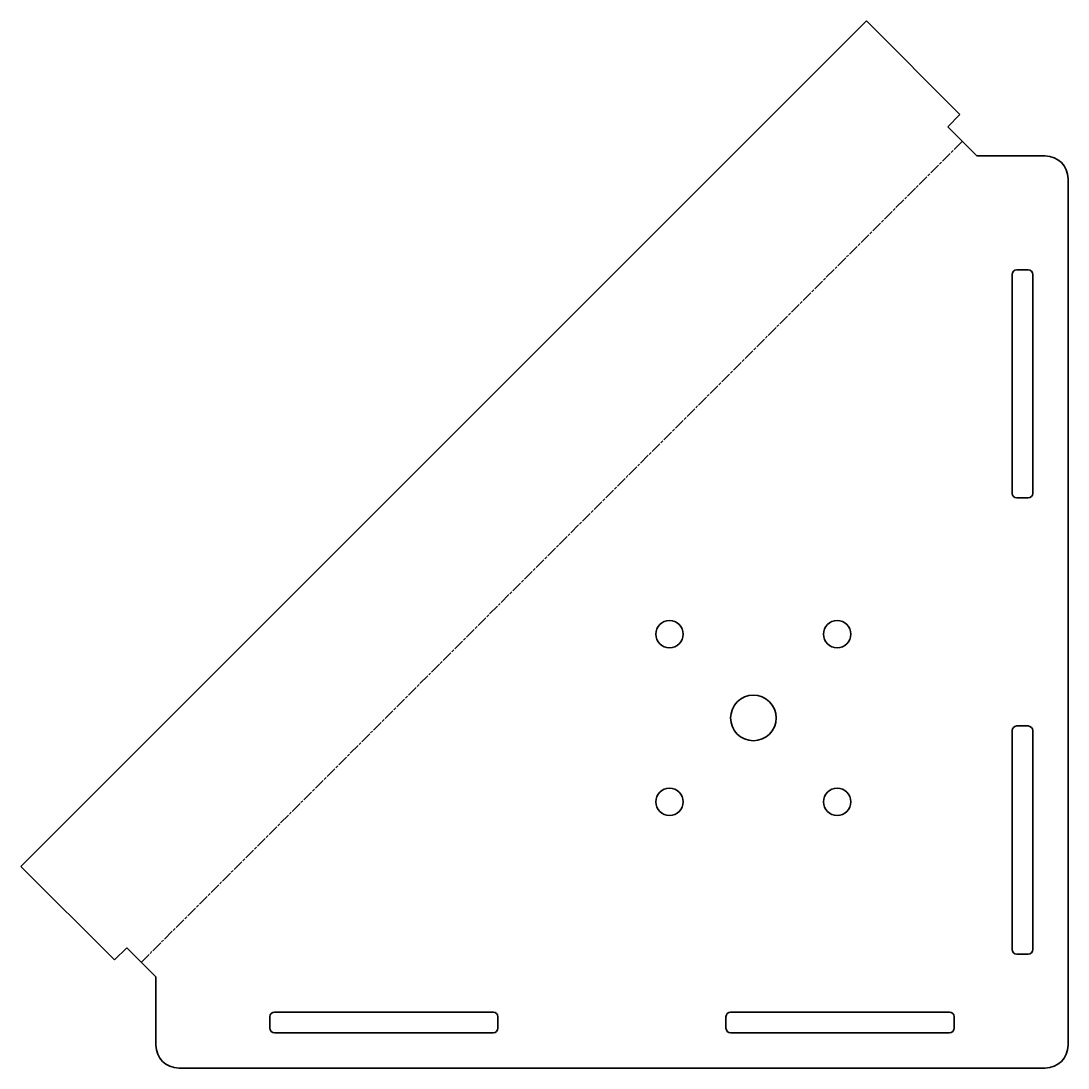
# Model space of a CAD drawing. Header units: inches. Extents: x 0 to 230, y 0 to 230.
import ezdxf

# ---------------------------------------------------------------- set-up
doc = ezdxf.new("R2010")
doc.units = ezdxf.units.IN
doc.header["$MEASUREMENT"] = 0
doc.linetypes.add('Chain', pattern=[13.68, 9.12, -1.14, 2.28, -1.14])
doc.layers.add('SIMUMAK Bend Centerline (ISO)', color=7, linetype='Chain', lineweight=9)
doc.layers.add('SIMUMAK Visible (ISO)', color=7, linetype='Continuous', lineweight=35)

# ---------------------------------------------------------------- blocks, each defined once
blk = doc.blocks.new('3DOF250-04-CCL01_Chapa Cardan Derecha 1_3DOF250-04-CCL01 (desplegada)')
at = {"layer": 'SIMUMAK Bend Centerline (ISO)', "ltscale": 0.263158}
blk.add_line((-134.01, -45.99), (45.99, 134.01), dxfattribs=at)
at = {"layer": 'SIMUMAK Visible (ISO)'}
for p, q in [((24.97, 160.41), (-160.41, -24.97)), ((45.47, 139.9), (24.97, 160.41)), ((42.79, 137.21), (45.47, 139.9)), ((49.18, 130.82), (42.79, 137.21)), ((49.18, 130.82), (64.18, 130.82)), ((69.18, 125.82), (69.18, -64.18)), ((57.93, 105.82), (60.43, 105.82)), ((56.93, 56.82), (56.93, 104.82)), ((61.43, 104.82), (61.43, 56.82)), ((60.43, 55.82), (57.93, 55.82)), ((56.93, -43.18), (56.93, 4.82)), ((57.93, 5.82), (60.43, 5.82)), ((61.43, 4.82), (61.43, -43.18)), ((-160.41, -24.97), (-139.9, -45.47)), ((-139.9, -45.47), (-137.21, -42.79)), ((-130.82, -49.18), (-137.21, -42.79)), ((60.43, -44.18), (57.93, -44.18)), ((-130.82, -64.18), (-130.82, -49.18)), ((-104.82, -56.93), (-56.82, -56.93)), ((-4.82, -56.93), (43.18, -56.93)), ((-105.82, -60.43), (-105.82, -57.93)), ((-55.82, -57.93), (-55.82, -60.43)), ((-5.82, -60.43), (-5.82, -57.93)), ((44.18, -57.93), (44.18, -60.43)), ((-56.82, -61.43), (-104.82, -61.43)), ((43.18, -61.43), (-4.82, -61.43)), ((64.18, -69.18), (-125.82, -69.18))]:
    blk.add_line(p, q, dxfattribs=at)
for centre, radius in [((-18.2, 25.96), 3), ((18.57, 25.96), 3), ((0.18, 7.58), 5), ((-18.2, -10.81), 3), ((18.57, -10.81), 3)]:
    blk.add_circle(centre, radius, dxfattribs=at)
at = {"layer": 'SIMUMAK Visible (ISO)', "extrusion": (0, 0, -1)}
for centre, start, end in [((-64.18, 125.82), 90, 180), ((125.82, -64.18), 270, 360), ((-64.18, -64.18), 180, 270)]:
    blk.add_arc(centre, 5, start, end, dxfattribs=at)
at = {"layer": 'SIMUMAK Visible (ISO)'}
for centre, start, end in [((57.93, 104.82), 90, 180), ((60.43, 104.82), 360, 90), ((57.93, 56.82), 180, 270), ((60.43, 56.82), 270, 360), ((57.93, 4.82), 90, 180), ((60.43, 4.82), 0, 90), ((57.93, -43.18), 180, 270), ((60.43, -43.18), 270, 0), ((-104.82, -57.93), 90, 180), ((-56.82, -57.93), 0, 90), ((-4.82, -57.93), 90, 180), ((43.18, -57.93), 360, 90), ((-104.82, -60.43), 180, 270), ((-56.82, -60.43), 270, 360), ((-4.82, -60.43), 180, 270), ((43.18, -60.43), 270, 0)]:
    blk.add_arc(centre, 1, start, end, dxfattribs=at)

msp = doc.modelspace()

# ---------------------------------------------------------------- block references
msp.add_blockref('3DOF250-04-CCL01_Chapa Cardan Derecha 1_3DOF250-04-CCL01 (desplegada)', (160.41, 69.18))

doc.saveas('drawing.dxf')
